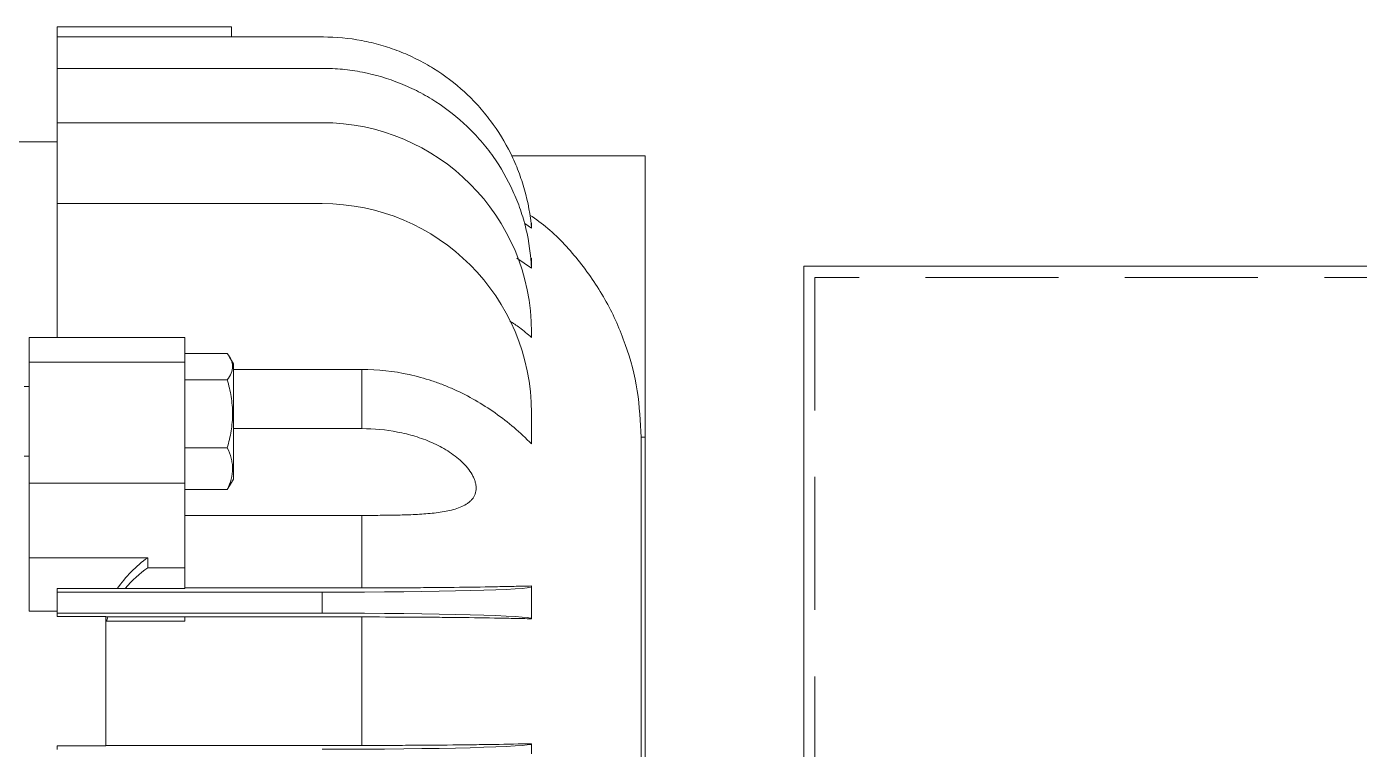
# Model space of a CAD drawing. Header units: inches. Extents: x -48 to 250, y -21 to 207.
# Drawn here: x 38.05 to 45.57, y 60 to 64.07 of the extents above; entities that cross this region are included whole.
import ezdxf

# ---------------------------------------------------------------- set-up
doc = ezdxf.new("R2010")
doc.units = ezdxf.units.IN
doc.header["$MEASUREMENT"] = 0
doc.linetypes.add('HIDDEN', pattern=[0.375, 0.25, -0.125])
doc.linetypes.add('PHANTOM', pattern=[2.5, 1.25, -0.25, 0.25, -0.25, 0.25, -0.25])
doc.layers.add('PHANTOM', color=6, linetype='PHANTOM', lineweight=5)

# ---------------------------------------------------------------- blocks, each defined once
blk = doc.blocks.new('HHI 286TS FRONT VIEW')
at = {"color": 7, "linetype": 'Continuous', "lineweight": 5}
for p, q in [((-7.2126, 6.7913), (-7.2126, 6.7333)), ((-7.2126, 6.7913), (-6.2283, 6.7913)), ((-6.2283, 6.7913), (-6.2283, 6.7333)), ((-7.2126, 6.7333), (-7.2126, 6.5562)), ((-5.7117, 6.7333), (-7.2126, 6.7333)), ((-5.7098, 6.7333), (-5.7117, 6.7333)), ((-7.2126, 6.5562), (-7.2126, 6.2498)), ((-5.715, 6.5562), (-7.2126, 6.5562)), ((-7.2126, 6.2498), (-7.2126, 5.7937)), ((-5.7165, 6.2498), (-7.2126, 6.2498)), ((-7.2126, 6.1417), (-7.4367, 6.1417)), ((-4.6449, 6.063), (-3.8937, 6.063)), ((-3.8937, 6.063), (-3.8937, 4.476)), ((-7.2126, 5.7937), (-7.2126, 5.038)), ((-5.7165, 5.7937), (-7.2126, 5.7937)), ((-4.5735, 5.681), (-4.5354, 5.656)), ((-4.5354, 5.6832), (-4.5354, 5.656)), ((-4.6178, 5.4854), (-4.5354, 5.4292)), ((-4.5354, 5.4863), (-4.5354, 5.4292)), ((-6.4921, 5.038), (-7.3701, 5.038)), ((-7.3701, 4.8996), (-7.3701, 5.038)), ((-6.4921, 4.8996), (-6.4921, 5.038)), ((-4.5354, 5.0687), (-4.5354, 5.0383)), ((-7.3701, 4.2173), (-7.3701, 4.8996)), ((-7.3701, 4.8996), (-6.4921, 4.8996)), ((-6.2521, 4.9488), (-6.4921, 4.9488)), ((-6.4921, 4.2173), (-6.4921, 4.8996)), ((-6.2165, 4.8904), (-6.2386, 4.9287)), ((-6.2165, 4.2408), (-6.2165, 4.8904)), ((-6.2165, 4.8586), (-5.4921, 4.8586)), ((-5.4921, 4.8586), (-5.4921, 4.5248)), ((-7.3701, 4.7624), (-7.3976, 4.7624)), ((-6.2521, 4.8001), (-6.4921, 4.8001)), ((-4.5354, 4.4388), (-4.5354, 4.6126)), ((-6.2165, 4.5248), (-5.4921, 4.5248)), ((-3.9173, -4.476), (-3.9173, 4.476)), ((-3.8937, 4.476), (-3.9173, 4.476)), ((-3.8937, -4.476), (-3.8937, 4.476)), ((-7.3976, 4.3687), (-7.3701, 4.3687)), ((-6.2521, 4.4169), (-6.4921, 4.4169)), ((-7.3701, 4.2173), (-6.4921, 4.2173)), ((-7.3701, 3.7968), (-7.3701, 4.2173)), ((-6.4921, 3.7401), (-6.4921, 4.2173)), ((-6.2386, 4.2025), (-6.2165, 4.2408)), ((-6.4921, 4.1824), (-6.2521, 4.1824)), ((-6.2396, 4.203), (-6.2521, 4.1824)), ((-5.4921, 4.0356), (-6.4921, 4.0356)), ((-5.4921, 4.0356), (-5.4921, 3.6268)), ((-7.3701, 3.7968), (-6.7008, 3.7968)), ((-7.3701, 3.4953), (-7.3701, 3.7968)), ((-6.7008, 3.7968), (-6.7008, 3.7401)), ((-6.7008, 3.7401), (-6.4921, 3.7401)), ((-6.4921, 3.6243), (-6.4921, 3.7401)), ((-6.8726, 3.6229), (-7.2126, 3.6229)), ((-7.2126, 3.6229), (-7.2126, 3.6024)), ((-6.4921, 3.6243), (-6.8277, 3.6243)), ((-5.4921, 3.6268), (-6.4921, 3.6268)), ((-4.5354, 3.6333), (-4.5354, 3.6378)), ((-4.5354, 3.4533), (-4.5354, 3.6333)), ((-7.2126, 3.6024), (-5.7165, 3.6024)), ((-7.2126, 3.6024), (-7.2126, 3.4843)), ((-5.7165, 3.6024), (-5.7165, 3.4843)), ((-7.2126, 3.4953), (-7.3701, 3.4953)), ((-7.2126, 3.4843), (-7.2126, 3.4653)), ((-5.7165, 3.4843), (-7.2126, 3.4843)), ((-6.9369, 3.4653), (-7.2126, 3.4653)), ((-6.937, 2.7362), (-6.937, 3.4598)), ((-6.9265, 3.4629), (-6.4921, 3.4629)), ((-6.4921, 3.4629), (-5.4921, 3.4629)), ((-6.4921, 3.4391), (-6.4921, 3.4629)), ((-5.4921, 3.4629), (-5.4921, 2.7385)), ((-6.4921, 3.4391), (-6.9331, 3.4391)), ((-4.5354, 3.4533), (-4.5354, 3.4526)), ((-7.2126, 2.7362), (-7.2126, 2.7165)), ((-7.2126, 2.7362), (-6.937, 2.7362)), ((-5.4921, 2.7385), (-6.937, 2.7385)), ((-4.5354, 2.7483), (-4.5354, 2.7475)), ((-4.5354, 2.6917), (-4.5354, 2.7475))]:
    blk.add_line(p, q, dxfattribs=at)
for centre in [(-5.7165, 5.0687), (-5.7165, 4.6126)]:
    blk.add_arc(centre, 1.1811, 0, 90, dxfattribs=at)
for centre, major_axis, ratio, start_param, end_param in [((-6.7008, 3.6297), (0.2182, 0.2182), 0.414214, 1.178097, 1.992232), ((-6.7008, 3.5731), (0.2182, 0.2182), 0.414214, 1.178097, 1.745213), ((-6.7008, 3.6171), (0.2362, 0), 0.036088, 2.137912, 2.384931), ((-5.7165, 3.6333), (1.1811, 0), 0.026186, 4.712389, 6.283185), ((-6.7008, 3.4656), (0.2362, 0), 0.038028, 3.169227, 3.44164), ((-6.7008, 3.5731), (0.2182, 0.2182), 0.414214, 2.448846, 2.566636), ((-5.7165, 3.4533), (1.1811, 0), 0.026186, 0, 1.570796), ((-5.7165, 2.7475), (1.1811, 0), 0.026186, 4.712389, 6.283185)]:
    blk.add_ellipse(centre, major_axis=major_axis, ratio=ratio, start_param=start_param, end_param=end_param, dxfattribs=at)
for points, knots in [([(-4.5354, 5.656), (-4.5419, 5.7293), (-4.555, 5.8009), (-4.5844, 5.9059), (-4.5958, 5.9405), (-4.6154, 5.9918), (-4.6224, 6.0088), (-4.6371, 6.0425), (-4.6448, 6.059), (-4.6852, 6.1408), (-4.7233, 6.2028), (-4.778, 6.2758), (-4.7894, 6.2901), (-4.8127, 6.3184), (-4.8248, 6.3324), (-4.8616, 6.373), (-4.8873, 6.3988), (-4.9676, 6.4723), (-5.0254, 6.5163), (-5.1031, 6.5647), (-5.119, 6.574), (-5.151, 6.5919), (-5.1672, 6.6005), (-5.2161, 6.6249), (-5.2493, 6.6397), (-5.3169, 6.666), (-5.3512, 6.6776), (-5.4212, 6.6976), (-5.4568, 6.7061), (-5.5652, 6.7265), (-5.6381, 6.7333), (-5.7117, 6.7333)], [0, 0, 0, 0, 0.125, 0.125, 0.1875, 0.1875, 0.21875, 0.21875, 0.25, 0.25, 0.375, 0.375, 0.40625, 0.40625, 0.4375, 0.4375, 0.5, 0.5, 0.625, 0.625, 0.65625, 0.65625, 0.6875, 0.6875, 0.75, 0.75, 0.8125, 0.8125, 0.875, 0.875, 1, 1, 1, 1]), ([(-4.5354, 5.4292), (-4.5389, 5.5048), (-4.5495, 5.5789), (-4.5756, 5.6878), (-4.5861, 5.7237), (-4.6105, 5.7948), (-4.6245, 5.8301), (-4.6712, 5.9327), (-4.7084, 5.9974), (-4.7734, 6.089), (-4.7965, 6.1186), (-4.846, 6.1758), (-4.8719, 6.2031), (-4.953, 6.2806), (-5.0116, 6.3269), (-5.1063, 6.388), (-5.1392, 6.407), (-5.206, 6.4416), (-5.24, 6.4571), (-5.3439, 6.4989), (-5.4156, 6.5201), (-5.527, 6.5417), (-5.5644, 6.5472), (-5.6394, 6.5544), (-5.6771, 6.5562), (-5.715, 6.5562)], [0, 0, 0, 0, 0.125, 0.125, 0.1875, 0.1875, 0.25, 0.25, 0.375, 0.375, 0.4375, 0.4375, 0.5, 0.5, 0.625, 0.625, 0.6875, 0.6875, 0.75, 0.75, 0.875, 0.875, 0.9375, 0.9375, 1, 1, 1, 1]), ([(-3.9173, 4.476), (-3.9215, 4.5636), (-3.9301, 4.7414), (-3.999, 4.9993), (-4.1077, 5.2451), (-4.2571, 5.4648), (-4.405, 5.6297), (-4.5104, 5.7049), (-4.5446, 5.7293)], [0, 0, 0, 0, 0.180642, 0.366515, 0.54716, 0.73306, 0.913409, 1, 1, 1, 1]), ([(-4.6587, 5.1318), (-4.6398, 5.1198), (-4.5961, 5.0921), (-4.5574, 5.0578), (-4.5354, 5.0383)], [0, 0, 0, 0, 0.43289, 1, 1, 1, 1]), ([(-6.2521, 4.8001), (-6.243, 4.8123), (-6.2355, 4.8245), (-6.2251, 4.8492), (-6.2222, 4.8617), (-6.2222, 4.8806), (-6.2229, 4.887), (-6.2256, 4.8995), (-6.2277, 4.9058), (-6.2355, 4.9244), (-6.243, 4.9366), (-6.2521, 4.9488)], [0, 0, 0, 0, 0.25, 0.25, 0.5, 0.5, 0.625, 0.625, 0.75, 0.75, 1, 1, 1, 1]), ([(-5.4921, 4.8586), (-5.4019, 4.8586), (-5.3135, 4.8488), (-5.1832, 4.8204), (-5.1403, 4.8086), (-5.0764, 4.7875), (-5.0551, 4.7798), (-5.0133, 4.7635), (-4.9926, 4.7549), (-4.8908, 4.7091), (-4.8137, 4.6647), (-4.7041, 4.5874), (-4.6685, 4.5597), (-4.6, 4.5014), (-4.5671, 4.4708), (-4.5354, 4.4388)], [0, 0, 0, 0, 0.25, 0.25, 0.375, 0.375, 0.4375, 0.4375, 0.5, 0.5, 0.75, 0.75, 0.875, 0.875, 1, 1, 1, 1]), ([(-6.2521, 4.4169), (-6.243, 4.4482), (-6.2355, 4.4797), (-6.2251, 4.5434), (-6.2222, 4.5756), (-6.2222, 4.6244), (-6.2229, 4.6408), (-6.2256, 4.6732), (-6.2277, 4.6893), (-6.2355, 4.7372), (-6.243, 4.7688), (-6.2521, 4.8001)], [0, 0, 0, 0, 0.25, 0.25, 0.5, 0.5, 0.625, 0.625, 0.75, 0.75, 1, 1, 1, 1]), ([(-5.4921, 4.5248), (-5.424, 4.5248), (-5.3569, 4.5185), (-5.2579, 4.4995), (-5.2252, 4.4915), (-5.1605, 4.4718), (-5.1283, 4.46), (-5.0664, 4.4325), (-5.0365, 4.4169), (-4.9795, 4.3809), (-4.9531, 4.3609), (-4.9179, 4.3276), (-4.9068, 4.3158), (-4.887, 4.2916), (-4.8783, 4.2791), (-4.8673, 4.2599), (-4.864, 4.2534), (-4.8583, 4.2405), (-4.8559, 4.2341), (-4.852, 4.2213), (-4.8505, 4.215), (-4.8484, 4.2023), (-4.8479, 4.1961), (-4.8479, 4.178), (-4.8498, 4.1666), (-4.8576, 4.1452), (-4.8633, 4.1356), (-4.8742, 4.1225), (-4.8782, 4.1183), (-4.8869, 4.1105), (-4.8915, 4.1068), (-4.9063, 4.0965), (-4.9171, 4.0906), (-4.9406, 4.08), (-4.9533, 4.0754), (-4.9795, 4.0674), (-4.9932, 4.064), (-5.0213, 4.0581), (-5.0358, 4.0556), (-5.0656, 4.0512), (-5.081, 4.0493), (-5.1273, 4.0446), (-5.159, 4.0424), (-5.2234, 4.0392), (-5.2561, 4.0382), (-5.3227, 4.0367), (-5.3565, 4.0363), (-5.4241, 4.0358), (-5.4581, 4.0356), (-5.4921, 4.0356)], [0, 0, 0, 0, 0.125, 0.125, 0.1875, 0.1875, 0.25, 0.25, 0.3125, 0.3125, 0.375, 0.375, 0.40625, 0.40625, 0.4375, 0.4375, 0.453125, 0.453125, 0.46875, 0.46875, 0.484375, 0.484375, 0.5, 0.5, 0.53125, 0.53125, 0.5625, 0.5625, 0.578125, 0.578125, 0.59375, 0.59375, 0.625, 0.625, 0.65625, 0.65625, 0.6875, 0.6875, 0.71875, 0.71875, 0.75, 0.75, 0.8125, 0.8125, 0.875, 0.875, 0.9375, 0.9375, 1, 1, 1, 1]), ([(-6.2521, 4.1824), (-6.243, 4.2015), (-6.2355, 4.2208), (-6.2251, 4.2598), (-6.2222, 4.2795), (-6.2222, 4.3094), (-6.2229, 4.3194), (-6.2256, 4.3392), (-6.2277, 4.3491), (-6.2355, 4.3784), (-6.243, 4.3977), (-6.2521, 4.4169)], [0, 0, 0, 0, 0.25, 0.25, 0.5, 0.5, 0.625, 0.625, 0.75, 0.75, 1, 1, 1, 1]), ([(-5.4921, 3.6268), (-5.4019, 3.6268), (-5.3135, 3.6271), (-5.1832, 3.6278), (-5.1403, 3.6282), (-5.0764, 3.6287), (-5.0551, 3.6289), (-5.0133, 3.6293), (-4.9926, 3.6296), (-4.8908, 3.6308), (-4.8137, 3.6319), (-4.7041, 3.634), (-4.6685, 3.6347), (-4.6, 3.6362), (-4.5671, 3.637), (-4.5354, 3.6378)], [0, 0, 0, 0, 0.25, 0.25, 0.375, 0.375, 0.4375, 0.4375, 0.5, 0.5, 0.75, 0.75, 0.875, 0.875, 1, 1, 1, 1]), ([(-5.4921, 3.4629), (-5.4031, 3.4629), (-5.3156, 3.4626), (-5.1866, 3.4619), (-5.144, 3.4617), (-5.0595, 3.461), (-5.0175, 3.4606), (-4.8951, 3.4592), (-4.8176, 3.4582), (-4.7071, 3.4563), (-4.6713, 3.4556), (-4.6015, 3.4541), (-4.5678, 3.4534), (-4.5354, 3.4526)], [0, 0, 0, 0, 0.25, 0.25, 0.375, 0.375, 0.5, 0.5, 0.75, 0.75, 0.875, 0.875, 1, 1, 1, 1]), ([(-4.5354, 2.7483), (-4.6015, 2.7467), (-4.6715, 2.7454), (-4.7825, 2.7436), (-4.8206, 2.743), (-4.8792, 2.7422), (-4.899, 2.742), (-4.9391, 2.7415), (-4.9595, 2.7413), (-5.0618, 2.7403), (-5.1454, 2.7396), (-5.2735, 2.739), (-5.3166, 2.7388), (-5.4038, 2.7386), (-5.448, 2.7385), (-5.4921, 2.7385)], [0, 0, 0, 0, 0.25, 0.25, 0.375, 0.375, 0.4375, 0.4375, 0.5, 0.5, 0.75, 0.75, 0.875, 0.875, 1, 1, 1, 1])]:
    blk.add_open_spline(points, degree=3, knots=knots, dxfattribs=at)
blk.add_open_spline([(-6.937, 3.4598), (-6.937, 3.4617), (-6.937, 3.4635), (-6.9369, 3.4653)], degree=3, dxfattribs=at)
blk = doc.blocks.new('Coupling Guard2')
at = {"layer": 'PHANTOM', "color": 7, "linetype": 'Continuous', "lineweight": 5}
for p, q in [((-125.4473, -2927.0699), (-133.6973, -2927.0699)), ((-133.6973, -2927.0699), (-133.6973, -2940.6349))]:
    blk.add_line(p, q, dxfattribs=at)
at = {"layer": 'PHANTOM', "color": 7, "linetype": 'HIDDEN', "lineweight": 5, "ltscale": 3}
for p, q in [((-125.5098, -2927.1324), (-133.6348, -2927.1324)), ((-133.6348, -2927.1324), (-133.6348, -2940.5724))]:
    blk.add_line(p, q, dxfattribs=at)

msp = doc.modelspace()

# ---------------------------------------------------------------- block references
at = {"color": 7, "lineweight": 5}
msp.add_blockref('HHI 286TS FRONT VIEW', (45.4378, 57.2821), dxfattribs=at)
at = {"color": 7, "linetype": 'Continuous', "lineweight": 5}
msp.add_blockref('Coupling Guard2', (176.1351, 2989.792), dxfattribs=at)

doc.saveas('drawing.dxf')
